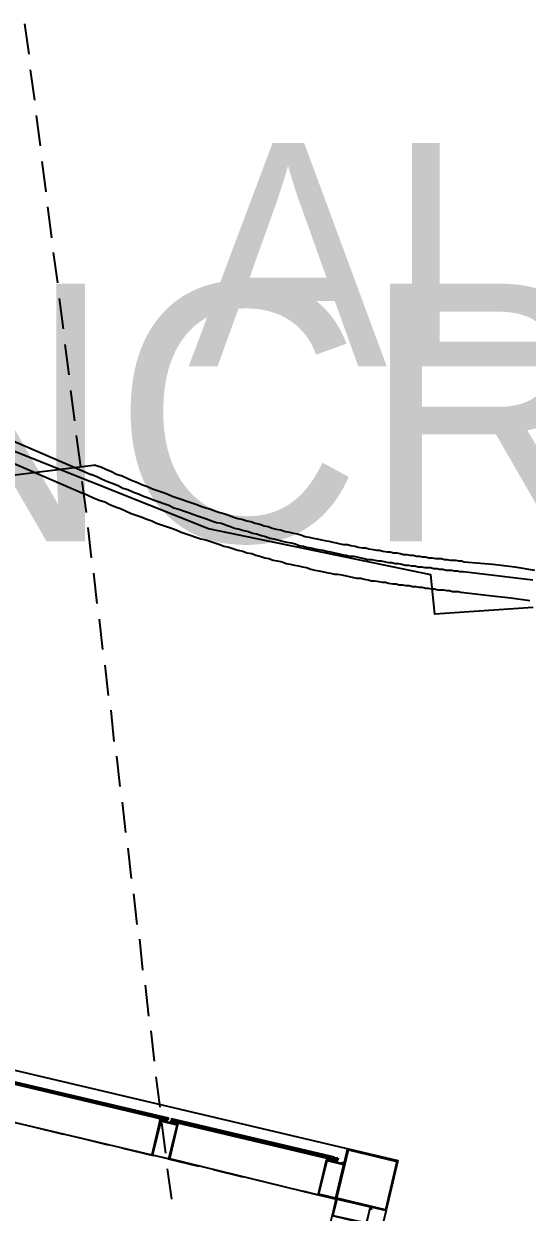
# Model space of a CAD drawing. Header units: feet. Extents: x -84 to 198, y -22 to 181.
# Drawn here: x 127.27 to 135.45, y 140.34 to 159.66 of the extents above; entities that cross this region are included whole.
import ezdxf
from ezdxf.enums import TextEntityAlignment as Align

# ---------------------------------------------------------------- set-up
doc = ezdxf.new("R2010")
doc.units = ezdxf.units.FT
for name, color, linetype in [('A-AREA-UNIDAD', 30, 'CONTINUOUS'), ('A-LINEA', 7, 'CONTINUOUS'), ('A-TEXTO-PDF', 3, 'CONTINUOUS')]:
    doc.layers.add(name, color=color, linetype=linetype)

msp = doc.modelspace()

# ---------------------------------------------------------------- linework, layer by layer
at = {"layer": 'A-AREA-UNIDAD'}
msp.add_lwpolyline([(135.552, 150.1689), (133.952, 150.0622), (133.888, 150.7022), (130.272, 151.4489), (126.432, 152.9778), (126.4, 153.2622), (125.712, 153.5289), (125.2, 153.5289), (121.76, 154.9333), (117.68, 156.2489), (110.368, 158.1333)], dxfattribs=at)
at = {"layer": 'A-LINEA'}
for p, q in [((127.28, 159.6578), (127.3467, 159.1644)), ((127.3733, 158.9111), (127.44, 158.4178)), ((127.4667, 158.1644), (127.5333, 157.6711)), ((127.56, 157.4178), (127.6267, 156.9244)), ((127.6533, 156.6844), (127.72, 156.1778)), ((127.7467, 155.9378), (127.8133, 155.4444)), ((127.84, 155.1911), (127.9067, 154.6978)), ((127.9333, 154.4444), (128, 153.9511)), ((128.0267, 153.6978), (128.0933, 153.2044)), ((128.373, 152.3212), (126.6125, 153.0769)), ((128.12, 152.9644), (128.1867, 152.4578)), ((128.2383, 152.0163), (126.4842, 152.7693)), ((128.4377, 152.4797), (36.6895, 141.2395)), ((128.2133, 152.2178), (128.28, 151.7111)), ((128.3067, 151.4711), (128.36, 150.9778)), ((128.4, 150.7244), (128.4533, 150.2311)), ((128.4933, 149.9778), (128.5467, 149.4844)), ((128.5867, 149.2311), (128.64, 148.7378)), ((128.68, 148.4978), (128.7333, 147.9911)), ((128.7733, 147.7511), (128.8267, 147.2578)), ((128.8667, 147.0044), (128.92, 146.5111)), ((128.96, 146.2578), (129.0133, 145.7644)), ((129.0533, 145.5111), (129.1067, 145.0178)), ((129.1467, 144.7778), (129.2, 144.2711)), ((129.24, 144.0311), (129.2933, 143.5244)), ((129.3333, 143.2844), (129.3867, 142.7911)), ((126.84, 142.7111), (133.3467, 141.1778)), ((129.4133, 142.5378), (129.48, 142.0444)), ((126.92, 141.8444), (129.3467, 141.2711)), ((129.4933, 141.8311), (129.4933, 141.8311)), ((129.5067, 141.8578), (129.5067, 141.8578)), ((129.5067, 141.8444), (129.5067, 141.8444)), ((127.4267, 141.7244), (127.9067, 141.6044)), ((129.5067, 141.7911), (129.5733, 141.2978)), ((128.16, 141.5511), (128.64, 141.4311)), ((128.88, 141.3778), (129.3733, 141.2578)), ((132.32, 141.2311), (132.32, 141.2178)), ((132.32, 141.2311), (132.32, 141.2311)), ((132.3333, 141.2311), (132.3333, 141.2311)), ((129.6, 141.0444), (129.6667, 140.5511)), ((129.6133, 141.2044), (130.1067, 141.0844)), ((132.0533, 140.6178), (129.64, 141.2044)), ((132.2133, 141.2044), (132.2, 141.2044)), ((132.2133, 141.2178), (132.2133, 141.2178)), ((132.2267, 141.2044), (132.2133, 141.2044)), ((132.32, 141.2178), (132.32, 141.2178)), ((132.32, 141.2178), (132.32, 141.2178)), ((132.32, 141.2178), (132.32, 141.2178)), ((132.32, 141.2178), (132.32, 141.2178)), ((132.32, 141.2178), (132.32, 141.2178)), ((132.32, 141.2178), (132.32, 141.2178)), ((132.32, 141.2178), (132.32, 141.2178)), ((132.32, 141.2178), (132.32, 141.2178)), ((132.32, 141.2044), (132.32, 141.2044)), ((132.32, 141.2044), (132.32, 141.2044)), ((132.32, 141.2044), (132.32, 141.2044)), ((132.32, 141.2044), (132.32, 141.2044)), ((132.32, 141.2044), (132.32, 141.1911)), ((132.32, 141.2044), (132.32, 141.2044)), ((132.32, 141.2044), (132.32, 141.2044)), ((132.32, 141.2044), (132.32, 141.2044)), ((132.32, 141.2044), (132.32, 141.2044)), ((132.32, 141.2044), (132.32, 141.2044)), ((132.3333, 141.2044), (132.32, 141.2044)), ((132.32, 141.2044), (132.32, 141.2044)), ((132.32, 141.2044), (132.32, 141.2044)), ((132.32, 141.2044), (132.32, 141.2044)), ((132.32, 141.2044), (132.32, 141.2044)), ((132.32, 141.2044), (132.32, 141.2044)), ((132.32, 141.2044), (132.32, 141.2044)), ((132.32, 141.2044), (132.32, 141.2044)), ((132.32, 141.2044), (132.32, 141.2044)), ((132.32, 141.2044), (132.32, 141.2044)), ((132.32, 141.2044), (132.32, 141.2044)), ((132.32, 141.1911), (132.32, 141.1911)), ((132.32, 141.1911), (132.32, 141.1911)), ((132.3333, 141.1911), (132.32, 141.1911)), ((132.32, 141.1911), (132.32, 141.1911)), ((132.32, 141.1911), (132.32, 141.1911)), ((132.32, 141.1911), (132.32, 141.1911)), ((132.32, 141.1911), (132.32, 141.1911)), ((132.32, 141.1911), (132.32, 141.1911)), ((132.32, 141.1911), (132.32, 141.1911)), ((132.32, 141.1911), (132.32, 141.1911)), ((132.32, 141.1911), (132.32, 141.1911)), ((132.32, 141.1911), (132.32, 141.1911)), ((132.32, 141.1911), (132.32, 141.1911)), ((132.32, 141.1911), (132.32, 141.1911)), ((132.32, 141.1911), (132.32, 141.1911)), ((132.32, 141.1778), (132.32, 141.1778)), ((132.333, 141.2183), (132.3894, 141.205)), ((132.3333, 141.2178), (132.3333, 141.2178)), ((132.3333, 141.2178), (132.3333, 141.2178)), ((132.3333, 141.2044), (132.3333, 141.2178)), ((132.3467, 141.2178), (132.3333, 141.2178)), ((132.3333, 141.2178), (132.3333, 141.2178)), ((132.3333, 141.2178), (132.3333, 141.2178)), ((132.3333, 141.2044), (132.3333, 141.2178)), ((132.3333, 141.2178), (132.3333, 141.2178)), ((132.3333, 141.2178), (132.3333, 141.2178)), ((132.3467, 141.2178), (132.3333, 141.2178)), ((132.3333, 141.2178), (132.3333, 141.2178)), ((132.3333, 141.2178), (132.3333, 141.2178)), ((132.3333, 141.2178), (132.3333, 141.2178)), ((132.3333, 141.2178), (132.3333, 141.2178)), ((132.3333, 141.2178), (132.3333, 141.2178)), ((132.3333, 141.2178), (132.3333, 141.2178)), ((132.3333, 141.2178), (132.3333, 141.2178)), ((132.3333, 141.2178), (132.3333, 141.2178)), ((132.3333, 141.2178), (132.3333, 141.2044)), ((132.3333, 141.2178), (132.3333, 141.2044)), ((132.3333, 141.2178), (132.3333, 141.2178)), ((132.3333, 141.2178), (132.3467, 141.2178)), ((132.3333, 141.2178), (132.3333, 141.2178)), ((132.3333, 141.2178), (132.3467, 141.2178)), ((132.3333, 141.2044), (132.3333, 141.2044)), ((132.3333, 141.2044), (132.3333, 141.2044)), ((132.3333, 141.2044), (132.3333, 141.2044)), ((132.3333, 141.2044), (132.3333, 141.2044)), ((132.3333, 141.2044), (132.3333, 141.2044)), ((132.3333, 141.2044), (132.3333, 141.2044)), ((132.3333, 141.2044), (132.3333, 141.2044)), ((132.3333, 141.2044), (132.3333, 141.2044)), ((132.3333, 141.2044), (132.3333, 141.2044)), ((132.3333, 141.2044), (132.3333, 141.2044)), ((132.3333, 141.2044), (132.3333, 141.2044)), ((132.3333, 141.2044), (132.3333, 141.2044)), ((132.3333, 141.2044), (132.3333, 141.2044)), ((132.3333, 141.2044), (132.3333, 141.2044)), ((132.3333, 141.2044), (132.3333, 141.2044)), ((132.3333, 141.2044), (132.3333, 141.2044)), ((132.3333, 141.2044), (132.3333, 141.2044)), ((132.3333, 141.2044), (132.3333, 141.2044)), ((132.3333, 141.2044), (132.3333, 141.2044)), ((132.3333, 141.2044), (132.3333, 141.2044)), ((132.3333, 141.2044), (132.3333, 141.2044)), ((132.3333, 141.2044), (132.3333, 141.2044)), ((132.3333, 141.2044), (132.3333, 141.2044)), ((132.3333, 141.2044), (132.3333, 141.2044)), ((132.3333, 141.2044), (132.3333, 141.2044)), ((132.3333, 141.2044), (132.3333, 141.2044)), ((132.3333, 141.2044), (132.3333, 141.2044)), ((132.3333, 141.2044), (132.3467, 141.2044)), ((132.3333, 141.2044), (132.3467, 141.2044)), ((132.3333, 141.2044), (132.3467, 141.2044)), ((132.3467, 141.2178), (132.3467, 141.2178)), ((132.3467, 141.2178), (132.3467, 141.2178)), ((132.3467, 141.2178), (132.3467, 141.2178)), ((132.3467, 141.2178), (132.3467, 141.2178)), ((132.3467, 141.2178), (132.3467, 141.2178)), ((132.3467, 141.2178), (132.3467, 141.2178)), ((132.3467, 141.2178), (132.3467, 141.2178)), ((132.3467, 141.2178), (132.3467, 141.2178)), ((132.3467, 141.2178), (132.3467, 141.2178)), ((132.3467, 141.2178), (132.3467, 141.2178)), ((132.3467, 141.2178), (132.3467, 141.2178)), ((132.3467, 141.2178), (132.3467, 141.2178)), ((132.3467, 141.2178), (132.3467, 141.2178)), ((132.3467, 141.2178), (132.36, 141.2178)), ((132.3467, 141.2178), (132.3467, 141.2178)), ((132.3467, 141.2178), (132.3467, 141.2178)), ((132.3467, 141.2178), (132.3467, 141.2178)), ((132.3467, 141.2178), (132.3467, 141.2178)), ((132.3467, 141.2044), (132.3467, 141.2044)), ((132.3467, 141.2044), (132.3467, 141.2044)), ((132.36, 141.2044), (132.3467, 141.2044)), ((132.3467, 141.2044), (132.3467, 141.2044)), ((132.3467, 141.2044), (132.3467, 141.2044)), ((132.3467, 141.2044), (132.3467, 141.2044)), ((132.3467, 141.2044), (132.3467, 141.2044)), ((132.3467, 141.2044), (132.3467, 141.2044)), ((132.3467, 141.2044), (132.3467, 141.2044)), ((132.3467, 141.2044), (132.3467, 141.2044)), ((132.3467, 141.2044), (132.3467, 141.2044)), ((132.3467, 141.2044), (132.3467, 141.2044)), ((132.3467, 141.2044), (132.3467, 141.2044)), ((132.3467, 141.2044), (132.3467, 141.2044)), ((132.3467, 141.2044), (132.3467, 141.2044)), ((132.3467, 141.2044), (132.3467, 141.2044)), ((132.3467, 141.2044), (132.3467, 141.2044)), ((132.3467, 141.2044), (132.3467, 141.2044)), ((132.3467, 141.2044), (132.3467, 141.2044)), ((132.3467, 141.2044), (132.3467, 141.2044)), ((132.3467, 141.2044), (132.3467, 141.2044)), ((132.3467, 141.2044), (132.3467, 141.2044)), ((132.3467, 141.2044), (132.3467, 141.2044)), ((132.3467, 141.2044), (132.3467, 141.1911)), ((132.3467, 141.2044), (132.3467, 141.2044)), ((132.3467, 141.2044), (132.3467, 141.2044)), ((132.3467, 141.2044), (132.3467, 141.2044)), ((132.3467, 141.2044), (132.3467, 141.2044)), ((132.3467, 141.2044), (132.3467, 141.2044)), ((132.36, 141.1911), (132.3467, 141.1911)), ((132.3467, 141.1911), (132.3467, 141.1911)), ((132.3467, 141.1911), (132.3467, 141.1911)), ((132.36, 141.2178), (132.36, 141.2178)), ((132.36, 141.2178), (132.36, 141.2178)), ((132.36, 141.2178), (132.36, 141.2178)), ((132.36, 141.2178), (132.36, 141.2178)), ((132.36, 141.2044), (132.36, 141.2178)), ((132.36, 141.2178), (132.36, 141.2178)), ((132.3733, 141.2178), (132.36, 141.2178)), ((132.36, 141.2178), (132.36, 141.2178)), ((132.36, 141.2178), (132.36, 141.2178)), ((132.36, 141.2178), (132.36, 141.2178)), ((132.36, 141.2178), (132.36, 141.2178)), ((132.36, 141.2178), (132.36, 141.2178)), ((132.36, 141.2178), (132.36, 141.2178)), ((132.36, 141.2178), (132.36, 141.2178)), ((132.36, 141.2178), (132.36, 141.2178)), ((132.36, 141.2178), (132.36, 141.2178)), ((132.36, 141.2044), (132.36, 141.2044)), ((132.36, 141.2044), (132.36, 141.2044)), ((132.36, 141.2044), (132.36, 141.2044)), ((132.36, 141.2044), (132.36, 141.2044)), ((132.36, 141.2044), (132.36, 141.2044)), ((132.36, 141.2044), (132.36, 141.2044)), ((132.36, 141.2044), (132.36, 141.2044)), ((132.36, 141.2044), (132.36, 141.2044)), ((132.36, 141.2044), (132.36, 141.2044)), ((132.36, 141.2044), (132.36, 141.2044)), ((132.36, 141.2044), (132.36, 141.2044)), ((132.36, 141.2044), (132.36, 141.2044)), ((132.36, 141.2044), (132.36, 141.2044)), ((132.36, 141.2044), (132.36, 141.2044)), ((132.36, 141.2044), (132.36, 141.2044)), ((132.36, 141.2044), (132.36, 141.1911)), ((132.36, 141.2044), (132.36, 141.2044)), ((132.36, 141.2044), (132.36, 141.2044)), ((132.36, 141.2044), (132.36, 141.1911)), ((132.36, 141.2044), (132.36, 141.2044)), ((132.36, 141.2044), (132.36, 141.2044)), ((132.36, 141.2044), (132.36, 141.2044)), ((132.36, 141.2044), (132.36, 141.2044)), ((132.36, 141.2044), (132.36, 141.2044)), ((132.36, 141.2044), (132.36, 141.2044)), ((132.36, 141.1911), (132.36, 141.1911)), ((132.36, 141.1911), (132.36, 141.1911)), ((132.36, 141.1911), (132.36, 141.1911)), ((132.3733, 141.1911), (132.36, 141.1911)), ((132.36, 141.1911), (132.36, 141.1911)), ((132.36, 141.1911), (132.36, 141.1911)), ((132.36, 141.1911), (132.36, 141.1911)), ((132.36, 141.1911), (132.36, 141.1911)), ((132.36, 141.1911), (132.36, 141.1911)), ((132.36, 141.1911), (132.36, 141.1911)), ((132.36, 141.1911), (132.36, 141.1911)), ((132.36, 141.1911), (132.36, 141.1911)), ((132.36, 141.1911), (132.36, 141.1911)), ((132.36, 141.1911), (132.36, 141.1911)), ((132.3733, 141.1911), (132.36, 141.1911)), ((132.36, 141.1911), (132.36, 141.1911)), ((132.36, 141.1911), (132.36, 141.1911)), ((132.36, 141.1911), (132.36, 141.1911)), ((132.36, 141.1911), (132.36, 141.1911)), ((132.36, 141.1911), (132.36, 141.1911)), ((132.36, 141.1778), (132.36, 141.1778)), ((132.36, 141.1778), (132.36, 141.1778)), ((132.36, 141.1778), (132.36, 141.1778)), ((132.36, 141.1778), (132.36, 141.1778)), ((132.36, 141.1778), (132.36, 141.1778)), ((132.36, 141.1778), (132.36, 141.1778)), ((132.36, 141.1778), (132.36, 141.1778)), ((132.36, 141.1778), (132.36, 141.1778)), ((132.36, 141.1778), (132.36, 141.1778)), ((132.3733, 141.2178), (132.3733, 141.2178)), ((132.3733, 141.2178), (132.3733, 141.2178)), ((132.3733, 141.2178), (132.3733, 141.2178)), ((132.3733, 141.2178), (132.3733, 141.2178)), ((132.3733, 141.2044), (132.3733, 141.2044)), ((132.3733, 141.2044), (132.3733, 141.2044)), ((132.3733, 141.2044), (132.3733, 141.2044)), ((132.3733, 141.2044), (132.3733, 141.2044)), ((132.3733, 141.2044), (132.3733, 141.2044)), ((132.3733, 141.2044), (132.3733, 141.2044)), ((132.3733, 141.2044), (132.3733, 141.2044)), ((132.3733, 141.2044), (132.3733, 141.2044)), ((132.3733, 141.1911), (132.3733, 141.2044)), ((132.3733, 141.2044), (132.3733, 141.2044)), ((132.3733, 141.2044), (132.3733, 141.2044)), ((132.3733, 141.2044), (132.3733, 141.2044)), ((132.3733, 141.1911), (132.3733, 141.2044)), ((132.3733, 141.1911), (132.3733, 141.2044)), ((132.3733, 141.2044), (132.3733, 141.1911)), ((132.3733, 141.2044), (132.3733, 141.2044)), ((132.3733, 141.1911), (132.3733, 141.1911)), ((132.3733, 141.1911), (132.3733, 141.1911)), ((132.3733, 141.1911), (132.3733, 141.1911)), ((132.3733, 141.1911), (132.3733, 141.1911)), ((132.3733, 141.1911), (132.3733, 141.1911)), ((132.4533, 141.1244), (132.4533, 141.1244)), ((132.4667, 141.1244), (132.4667, 141.1244)), ((132.4667, 141.1244), (132.4667, 141.1244)), ((130.3467, 141.0311), (130.8267, 140.9111)), ((131.08, 140.8578), (131.56, 140.7378)), ((131.8, 140.6844), (132.3467, 140.5511)), ((132.3467, 140.5511), (132.2267, 140.0711)), ((132.9333, 140.4044), (132.9333, 140.4044))]:
    msp.add_line(p, q, dxfattribs=at)
for points in [[(128.4267, 152.4844), (128.52, 152.4578), (128.6, 152.4178), (128.6933, 152.3778), (128.7733, 152.3378), (128.8667, 152.3111), (128.9467, 152.2711), (129.0267, 152.2311), (129.1067, 152.2044), (129.2, 152.1644), (129.28, 152.1378), (129.36, 152.0978), (129.44, 152.0711), (129.52, 152.0444), (129.6, 152.0178), (129.68, 151.9778), (129.76, 151.9511), (129.84, 151.9244), (129.92, 151.8978), (130, 151.8711), (130.08, 151.8444), (130.1467, 151.8178), (130.2267, 151.7911), (130.3067, 151.7644), (130.3733, 151.7378), (130.4533, 151.7111), (130.52, 151.6978), (130.6, 151.6711), (130.6667, 151.6444), (130.7467, 151.6178), (130.8133, 151.6044), (130.8933, 151.5778), (130.96, 151.5644), (131.0267, 151.5378), (131.1067, 151.5244), (131.1733, 151.4978), (131.24, 151.4844), (131.3067, 151.4578), (131.3733, 151.4444), (131.44, 151.4311), (131.52, 151.4044), (131.5867, 151.3911), (131.6533, 151.3778), (131.72, 151.3644), (131.7733, 151.3511), (131.84, 151.3244), (131.9067, 151.3111), (131.9733, 151.2978), (132.04, 151.2844), (132.1067, 151.2711), (132.16, 151.2578), (132.2267, 151.2444), (132.2933, 151.2311), (132.3467, 151.2178), (132.4133, 151.2044), (132.4667, 151.1911), (132.5333, 151.1911), (132.5867, 151.1778), (132.6533, 151.1644), (132.7067, 151.1511), (132.7733, 151.1378), (132.8267, 151.1378), (132.88, 151.1244), (132.9467, 151.1111), (133, 151.0978), (133.0533, 151.0978), (133.1067, 151.0844), (133.1733, 151.0711), (133.2267, 151.0711), (133.28, 151.0578), (133.3333, 151.0578), (133.3867, 151.0444), (133.44, 151.0311), (133.4933, 151.0311), (133.5467, 151.0178), (133.6, 151.0178), (133.6533, 151.0044), (133.7067, 151.0044), (133.7467, 150.9911), (133.8, 150.9911), (133.8533, 150.9778), (133.9067, 150.9778), (133.96, 150.9644), (134, 150.9644), (134.0533, 150.9644), (134.1067, 150.9511), (134.1467, 150.9511), (134.2, 150.9378), (134.24, 150.9378), (134.2933, 150.9378), (134.3333, 150.9244), (134.3867, 150.9244), (134.4267, 150.9111), (134.8933, 150.8711), (135.2533, 150.8311), (135.5733, 150.7778)], [(128.36, 152.3378), (128.4533, 152.2978), (128.5333, 152.2578), (128.6267, 152.2178), (128.7067, 152.1911), (128.8, 152.1511), (128.88, 152.1111), (128.96, 152.0844), (129.0533, 152.0444), (129.1333, 152.0178), (129.2133, 151.9778), (129.2933, 151.9511), (129.3867, 151.9111), (129.4667, 151.8844), (129.5467, 151.8578), (129.6267, 151.8311), (129.7067, 151.7911), (129.7867, 151.7644), (129.8667, 151.7378), (129.9467, 151.7111), (130.0133, 151.6844), (130.0933, 151.6578), (130.1733, 151.6311), (130.2533, 151.6044), (130.32, 151.5778), (130.4, 151.5511), (130.48, 151.5378), (130.5467, 151.5111), (130.6267, 151.4844), (130.6933, 151.4578), (130.7733, 151.4444), (130.84, 151.4178), (130.92, 151.4044), (130.9867, 151.3778), (131.0533, 151.3644), (131.1333, 151.3378), (131.2, 151.3244), (131.2667, 151.2978), (131.3333, 151.2844), (131.4, 151.2711), (131.4667, 151.2444), (131.5467, 151.2311), (131.6133, 151.2178), (131.68, 151.2044), (131.7467, 151.1778), (131.8133, 151.1644), (131.8667, 151.1511), (131.9333, 151.1378), (132, 151.1244), (132.0667, 151.1111), (132.1333, 151.0978), (132.1867, 151.0844), (132.2533, 151.0711), (132.32, 151.0578), (132.3733, 151.0444), (132.44, 151.0311), (132.5067, 151.0178), (132.56, 151.0044), (132.6267, 151.0044), (132.68, 150.9911), (132.7467, 150.9778), (132.8, 150.9644), (132.8533, 150.9511), (132.92, 150.9511), (132.9733, 150.9378), (133.0267, 150.9244), (133.08, 150.9244), (133.1467, 150.9111), (133.2, 150.8978), (133.2533, 150.8978), (133.3067, 150.8844), (133.36, 150.8844), (133.4133, 150.8711), (133.4667, 150.8578), (133.52, 150.8578), (133.5733, 150.8444), (133.6267, 150.8444), (133.68, 150.8311), (133.7333, 150.8311), (133.7867, 150.8178), (133.84, 150.8178), (133.88, 150.8178), (133.9333, 150.8044), (133.9867, 150.8044), (134.0267, 150.7911), (134.08, 150.7911), (134.1333, 150.7778), (134.1733, 150.7778), (134.2267, 150.7778), (134.2667, 150.7644), (134.32, 150.7644), (134.36, 150.7511), (134.4133, 150.7511), (134.8667, 150.6978), (135.2267, 150.6578), (135.5467, 150.6178)], [(128.2267, 152.0311), (128.32, 151.9911), (128.4, 151.9511), (128.4933, 151.9111), (128.5867, 151.8844), (128.6667, 151.8444), (128.76, 151.8044), (128.84, 151.7778), (128.92, 151.7378), (129.0133, 151.6978), (129.0933, 151.6711), (129.1733, 151.6444), (129.2667, 151.6044), (129.3467, 151.5778), (129.4267, 151.5378), (129.5067, 151.5111), (129.5867, 151.4844), (129.6667, 151.4578), (129.7467, 151.4311), (129.8267, 151.3911), (129.9067, 151.3644), (129.9867, 151.3378), (130.0667, 151.3111), (130.1467, 151.2844), (130.2267, 151.2711), (130.2933, 151.2444), (130.3733, 151.2178), (130.4533, 151.1911), (130.52, 151.1644), (130.6, 151.1511), (130.68, 151.1244), (130.7467, 151.0978), (130.8267, 151.0844), (130.8933, 151.0578), (130.9733, 151.0444), (131.04, 151.0178), (131.1067, 151.0044), (131.1867, 150.9778), (131.2533, 150.9644), (131.32, 150.9378), (131.3867, 150.9244), (131.4667, 150.9111), (131.5333, 150.8844), (131.6, 150.8711), (131.6667, 150.8578), (131.7333, 150.8444), (131.8, 150.8311), (131.8667, 150.8178), (131.9333, 150.7911), (132, 150.7778), (132.0667, 150.7644), (132.12, 150.7511), (132.1867, 150.7378), (132.2533, 150.7244), (132.32, 150.7111), (132.3733, 150.7111), (132.44, 150.6978), (132.5067, 150.6844), (132.56, 150.6711), (132.6267, 150.6578), (132.68, 150.6444), (132.7467, 150.6444), (132.8, 150.6311), (132.8667, 150.6178), (132.92, 150.6044), (132.9733, 150.6044), (133.04, 150.5911), (133.0933, 150.5778), (133.1467, 150.5778), (133.2, 150.5644), (133.2667, 150.5511), (133.32, 150.5511), (133.3733, 150.5378), (133.4267, 150.5378), (133.48, 150.5244), (133.5333, 150.5244), (133.5867, 150.5111), (133.64, 150.5111), (133.6933, 150.4978), (133.7467, 150.4978), (133.8, 150.4844), (133.84, 150.4844), (133.8933, 150.4711), (133.9467, 150.4711), (134, 150.4578), (134.04, 150.4578), (134.0933, 150.4578), (134.1467, 150.4444), (134.1867, 150.4444), (134.24, 150.4311), (134.28, 150.4311), (134.3333, 150.4311), (134.3733, 150.4178), (134.84, 150.3644), (135.1867, 150.3244), (135.4933, 150.2844)], [(126.9467, 142.4711), (126.96, 142.4711), (129.6133, 141.8444), (129.6, 141.8311), (126.9467, 142.4578), (126.9467, 142.4711)], [(126.96, 142.4978), (129.6133, 141.8711), (129.6133, 141.8578), (129.6133, 141.8444), (126.96, 142.4711), (126.96, 142.4844), (126.96, 142.4978)], [(129.3467, 141.2711), (129.64, 141.2044), (129.7733, 141.7644), (129.48, 141.8311), (129.3467, 141.2711)], [(129.36, 141.2711), (129.6267, 141.2044), (129.76, 141.7511), (129.4933, 141.8178), (129.36, 141.2711)], [(129.52, 141.8178), (129.5067, 141.8311), (129.5067, 141.8311), (129.5067, 141.8178), (129.5067, 141.8178), (129.5067, 141.8178), (129.4933, 141.8178), (129.4933, 141.8178), (129.4933, 141.8178), (129.4933, 141.8311), (129.4933, 141.8311), (129.4933, 141.8311), (129.4933, 141.8311), (129.48, 141.8311), (129.48, 141.8311), (129.48, 141.8578), (129.48, 141.8578)], [(129.4933, 141.8444), (129.4933, 141.8578), (129.4933, 141.8578)], [(129.5067, 141.8311), (129.4933, 141.8178), (129.4933, 141.8178), (129.4933, 141.8311)], [(129.52, 141.8444), (129.52, 141.8444), (129.52, 141.8444), (129.52, 141.8444), (129.52, 141.8311), (129.52, 141.8311)], [(132.32, 141.2044), (129.6667, 141.8311), (129.6533, 141.8178), (132.3067, 141.1911), (132.32, 141.1911), (132.32, 141.2044)], [(132.32, 141.2311), (129.6667, 141.8578), (129.6667, 141.8444), (129.6667, 141.8311), (132.32, 141.2044), (132.32, 141.2311)], [(129.7467, 141.7911), (129.7467, 141.7911), (129.7333, 141.7911), (129.7333, 141.7911), (129.7333, 141.7778), (129.7333, 141.7778), (129.7467, 141.7644), (129.7467, 141.7644), (129.7467, 141.7644), (129.7467, 141.7644), (129.7467, 141.7644), (129.7467, 141.7644), (129.7467, 141.7644), (129.76, 141.7644), (129.76, 141.7644), (129.76, 141.7644), (129.76, 141.7644), (129.76, 141.7644), (129.7733, 141.7644), (129.7733, 141.7644), (129.7733, 141.7911), (129.7733, 141.7911), (129.7733, 141.7911)], [(129.7467, 141.7911), (129.76, 141.7911), (129.76, 141.7911), (129.76, 141.7911)], [(129.76, 141.7644), (129.7467, 141.7644), (129.7467, 141.7644), (129.7467, 141.7644), (129.7467, 141.7644)], [(132.32, 141.1778), (132.32, 141.1911), (132.32, 141.2044), (132.32, 141.2311)], [(132.5333, 141.3644), (133.3467, 141.1778), (133.1467, 140.3644), (132.3467, 140.5511), (132.5333, 141.3644)], [(132.5467, 141.3511), (133.3333, 141.1644), (133.1467, 140.3778), (132.36, 140.5644), (132.5467, 141.3511)], [(133.3467, 141.1778), (133.1333, 140.2578), (132.9067, 139.3511), (132.7067, 138.4444), (132.4933, 137.5511), (132.28, 136.6711), (132.0667, 135.7911), (131.8667, 134.9244), (131.6667, 134.0711), (131.4667, 133.2178), (131.2667, 132.3644), (131.0667, 131.5244), (130.8667, 130.6978), (130.6667, 129.8844), (130.48, 129.0711), (130.2933, 128.2578), (130.1067, 127.4711)], [(132.3467, 140.5511), (132.0533, 140.6178), (132.1867, 141.1911), (132.48, 141.1244), (132.3467, 140.5511)], [(132.3333, 140.5644), (132.0667, 140.6311), (132.2, 141.1778), (132.4667, 141.1111), (132.3333, 140.5644)], [(132.2, 141.1778), (132.2, 141.1778), (132.2, 141.1911), (132.2, 141.1778), (132.2, 141.1911), (132.2, 141.1911), (132.2, 141.1911), (132.2, 141.1911), (132.2, 141.2178), (132.2, 141.2178), (132.2, 141.2178)], [(132.2133, 141.1778), (132.2133, 141.1778), (132.2133, 141.1911), (132.2133, 141.1911), (132.2, 141.1778)], [(132.2267, 141.2044), (132.2267, 141.2044), (132.24, 141.2044), (132.24, 141.2044), (132.24, 141.1778), (132.24, 141.1778), (132.2133, 141.1911), (132.2133, 141.1911), (132.2133, 141.1778), (132.2133, 141.1778), (132.2133, 141.1778), (132.2133, 141.1778), (132.2133, 141.1778)], [(132.3595, 141.1666), (132.3452, 141.1904), (132.3209, 141.1769)], [(132.3467, 141.2178), (132.3467, 141.2178), (132.3467, 141.2044)], [(132.3467, 141.2178), (132.3467, 141.2044), (132.3467, 141.2178)], [(132.3733, 141.2178), (132.3733, 141.2044), (132.3733, 141.1911), (132.36, 141.1778), (132.36, 141.1644)], [(132.44, 141.1511), (132.44, 141.1378), (132.44, 141.1378), (132.4533, 141.1244), (132.4533, 141.1244), (132.4533, 141.1244), (132.4533, 141.1244), (132.4533, 141.1244), (132.4533, 141.1244)], [(132.4533, 141.1511), (132.4667, 141.1511), (132.4667, 141.1511), (132.48, 141.1511), (132.48, 141.1511), (132.48, 141.1511)], [(132.4533, 141.1511), (132.4533, 141.1511), (132.4533, 141.1511), (132.4533, 141.1511)], [(132.4933, 141.1378), (132.48, 141.1244), (132.48, 141.1244), (132.4667, 141.1244), (132.4667, 141.1244), (132.4667, 141.1244), (132.4667, 141.1244), (132.4667, 141.1244), (132.4667, 141.1111)], [(132.4667, 141.1244), (132.4667, 141.1244), (132.4667, 141.1244)], [(132.3467, 140.5644), (132.28, 140.2844), (132.84, 140.1511), (132.9067, 140.4311), (132.3467, 140.5644)], [(132.36, 140.5511), (132.2933, 140.2844), (132.84, 140.1644), (132.9067, 140.4178), (132.36, 140.5511)], [(132.8933, 140.4178), (132.9067, 140.4044), (132.9067, 140.4044), (132.9067, 140.4178), (132.9067, 140.4044), (132.9067, 140.4044), (132.9067, 140.3911), (132.9067, 140.3911), (132.92, 140.3911), (132.92, 140.3911), (132.9333, 140.3911)], [(132.9067, 140.4178), (132.9067, 140.4178), (132.9067, 140.4178), (132.9067, 140.4178), (132.9067, 140.4178), (132.9067, 140.4178), (132.9067, 140.4178), (132.92, 140.4311), (132.92, 140.4311), (132.9333, 140.4311), (132.9333, 140.4311)], [(132.9333, 140.4178), (132.9333, 140.4178), (132.9333, 140.4178)], [(132.9333, 140.4044), (132.9333, 140.4044), (132.9333, 140.4044)]]:
    msp.add_lwpolyline(points, dxfattribs=at)
msp.add_lwpolyline([(132.9067, 140.4178), (132.9067, 140.4178), (132.9067, 140.4178), (132.9067, 140.4178)], close=True, dxfattribs=at)

# ---------------------------------------------------------------- texts
at = {"layer": 'A-TEXTO-PDF'}
for s, height, p in [('ALLOWABLE', 3.633, (144.6541, 154.0865)), ('ENCROACHMENT', 4.186, (144.8906, 151.2455))]:
    msp.add_text(s, height=height, dxfattribs=at).set_placement(p, align=Align.CENTER)

doc.saveas('drawing.dxf')
